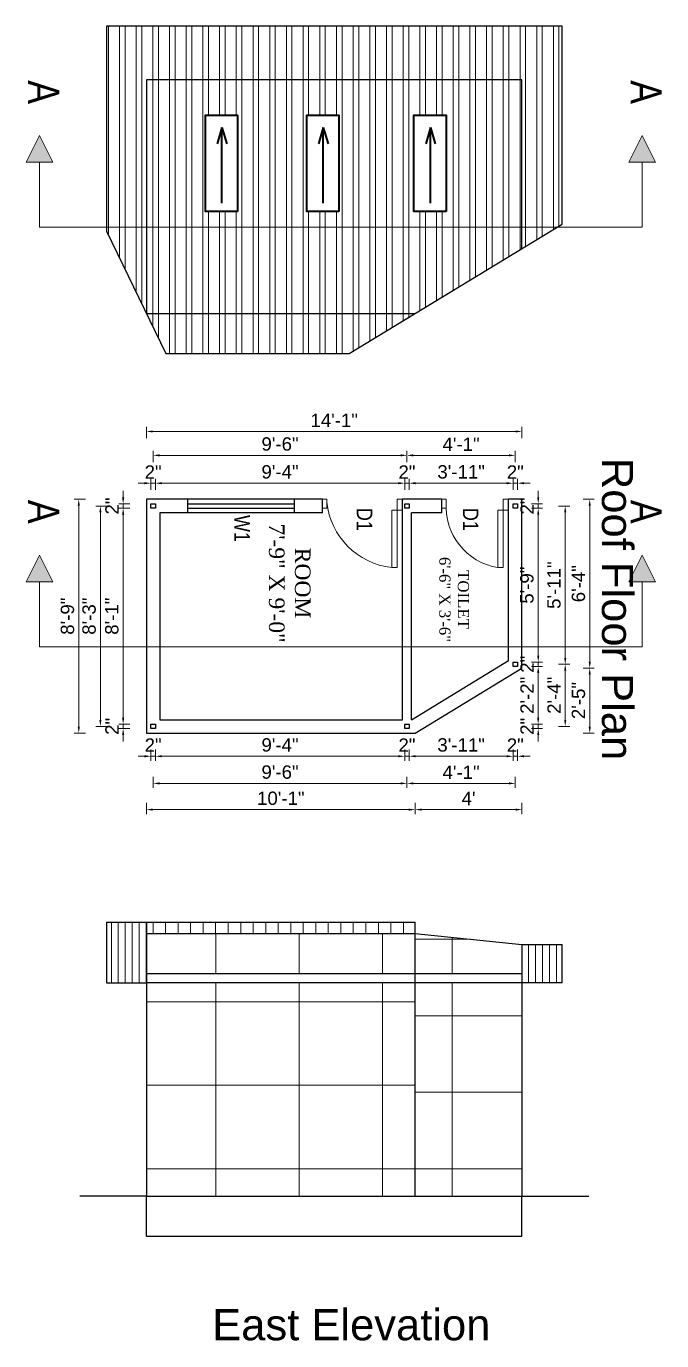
# Model space of a CAD drawing. Header units: inches. Extents: x 367408 to 422529, y -59171 to -41521.
# Drawn here: x 384327 to 384613, y -56590 to -55999 of the extents above; entities that cross this region are included whole.
import ezdxf

# ---------------------------------------------------------------- set-up
doc = ezdxf.new("R2010")
doc.units = ezdxf.units.IN
doc.header["$LTSCALE"] = 2
doc.header["$MEASUREMENT"] = 0
doc.header["$PDMODE"] = 34
doc.layers.get('0').update_dxf_attribs({"linetype": 'CONTINUOUS'})
doc.layers.get('DEFPOINTS').update_dxf_attribs({"color": 141, "linetype": 'CONTINUOUS'})
for name, color, linetype, lineweight in [('1', 7, 'CONTINUOUS', 13), ('DIM_LINE', 173, 'CONTINUOUS', 20), ('dimension', 160, 'CONTINUOUS', 15), ('door', 20, 'CONTINUOUS', 35), ('OUTLINE', 1, 'CONTINUOUS', 25), ('steps', 253, 'CONTINUOUS', 20), ('WALL - A', 1, 'CONTINUOUS', 40)]:
    doc.layers.add(name, color=color, linetype=linetype, lineweight=lineweight)
doc.styles.add('Lettring Text', font='arial.ttf')
doc.styles.get("Standard").update_dxf_attribs({"font": 'ARIALN.TTF'})
doc.dimstyles.new('Copy of Standard', dxfattribs={"dimtxt": 6, "dimasz": 2.875, "dimexe": 2, "dimexo": 4, "dimgap": 2, "dimtad": 1, "dimdec": 0, "dimrnd": 1, "dimzin": 0, "dimdsep": 46, "dimlunit": 4, "dimtxsty": 'Lettring Text', "dimcen": 0.1, "dimclrd": 7, "dimclre": 7, "dimclrt": 7, "dimazin": 0, "dimtfac": 0.645, "dimtdec": 0, "dimtmove": 1, "dimatfit": 0, "dimfxl": 3, "dimfxlon": 1, "dimtfillclr": 256, "dimtolj": 1, "dimtzin": 0, "dimlwd": -1, "dimlwe": -1, "dimarcsym": 2})
pattern_1 = [(90, (440619.285, 326144.9924), (-7.5, 2e-15), []), (90, (440621.785, 326147.4924), (-7.5, 2e-15), [])]

# ---------------------------------------------------------------- blocks, each defined once
blk = doc.blocks.new('*D939')
at = {"layer": 'DEFPOINTS', "color": 0, "ltscale": 0.5, "transparency": 16777216}
for p in [(384548.16, -56213.72), (384548.16, -56215.72), (384557.47, -56215.72)]:
    blk.add_point(p, dxfattribs=at)
at = {"layer": 'steps', "color": 7, "ltscale": 0.5, "transparency": 16777216}
for p, q in [((384557.47, -56210.84), (384557.47, -56207.97)), ((384554.47, -56213.72), (384559.47, -56213.72)), ((384557.47, -56213.72), (384557.47, -56215.72)), ((384554.47, -56215.72), (384559.47, -56215.72)), ((384557.47, -56218.59), (384557.47, -56221.47))]:
    blk.add_line(p, q, dxfattribs=at)
for points in [[(384556.99, -56210.84), (384557.95, -56210.84), (384557.47, -56213.72)], [(384556.99, -56218.59), (384557.95, -56218.59), (384557.47, -56215.72)]]:
    blk.add_solid(points, dxfattribs=at)
at = {"layer": 'steps', "color": 7, "ltscale": 0.5, "transparency": 16777216, "insert": (384552.46, -56214.72), "char_height": 6, "attachment_point": 5, "rotation": 90, "style": 'Lettring Text'}
blk.add_mtext('\\A1;2"', dxfattribs=at)
blk = doc.blocks.new('*D940')
at = {"layer": 'DEFPOINTS', "color": 0, "ltscale": 0.5, "transparency": 16777216}
for p in [(384548.16, -56215.72), (384548.16, -56284.83), (384557.47, -56284.83)]:
    blk.add_point(p, dxfattribs=at)
at = {"layer": 'steps', "color": 7, "ltscale": 0.5, "transparency": 16777216}
for p, q in [((384554.47, -56215.72), (384559.47, -56215.72)), ((384557.47, -56218.59), (384557.47, -56281.96)), ((384554.47, -56284.83), (384559.47, -56284.83))]:
    blk.add_line(p, q, dxfattribs=at)
for points in [[(384556.99, -56218.59), (384557.95, -56218.59), (384557.47, -56215.72)], [(384556.99, -56281.96), (384557.95, -56281.96), (384557.47, -56284.83)]]:
    blk.add_solid(points, dxfattribs=at)
at = {"layer": 'steps', "color": 7, "ltscale": 0.5, "transparency": 16777216, "insert": (384552.4, -56250.27), "char_height": 6, "attachment_point": 5, "rotation": 90, "style": 'Lettring Text'}
blk.add_mtext('\\A1;5\'-9"', dxfattribs=at)
blk = doc.blocks.new('*D941')
at = {"layer": 'DEFPOINTS', "color": 0, "ltscale": 0.5, "transparency": 16777216}
for p in [(384548.16, -56284.83), (384548.16, -56286.83), (384557.47, -56286.83)]:
    blk.add_point(p, dxfattribs=at)
at = {"layer": 'steps', "color": 7, "ltscale": 0.5, "transparency": 16777216}
for p, q in [((384557.47, -56281.96), (384557.47, -56279.08)), ((384554.47, -56284.83), (384559.47, -56284.83)), ((384557.47, -56284.83), (384557.47, -56286.83)), ((384554.47, -56286.83), (384559.47, -56286.83)), ((384557.47, -56289.71), (384557.47, -56292.58))]:
    blk.add_line(p, q, dxfattribs=at)
for points in [[(384556.99, -56281.96), (384557.95, -56281.96), (384557.47, -56284.83)], [(384556.99, -56289.71), (384557.95, -56289.71), (384557.47, -56286.83)]]:
    blk.add_solid(points, dxfattribs=at)
at = {"layer": 'steps', "color": 7, "ltscale": 0.5, "transparency": 16777216, "insert": (384552.46, -56285.83), "char_height": 6, "attachment_point": 5, "rotation": 90, "style": 'Lettring Text'}
blk.add_mtext('\\A1;2"', dxfattribs=at)
blk = doc.blocks.new('*D942')
at = {"layer": 'DEFPOINTS', "color": 0, "ltscale": 0.5, "transparency": 16777216}
for p in [(384547.16, -56214.72), (384547.16, -56285.83), (384569.61, -56285.83)]:
    blk.add_point(p, dxfattribs=at)
at = {"layer": 'steps', "color": 7, "ltscale": 0.5, "transparency": 16777216}
for p, q in [((384566.61, -56214.72), (384571.61, -56214.72)), ((384569.61, -56217.59), (384569.61, -56282.96)), ((384566.61, -56285.83), (384571.61, -56285.83))]:
    blk.add_line(p, q, dxfattribs=at)
for points in [[(384569.13, -56217.59), (384570.09, -56217.59), (384569.61, -56214.72)], [(384569.13, -56282.96), (384570.09, -56282.96), (384569.61, -56285.83)]]:
    blk.add_solid(points, dxfattribs=at)
at = {"layer": 'steps', "color": 7, "ltscale": 0.5, "transparency": 16777216, "insert": (384564.55, -56250.27), "char_height": 6, "attachment_point": 5, "rotation": 90, "style": 'Lettring Text'}
blk.add_mtext('\\A1;5\'-11"', dxfattribs=at)
blk = doc.blocks.new('*D943')
at = {"layer": 'DEFPOINTS', "color": 0, "ltscale": 0.5, "transparency": 16777216}
for p in [(384550.16, -56211.72), (384580.63, -56211.72), (384550.16, -56287.52)]:
    blk.add_point(p, dxfattribs=at)
at = {"layer": 'steps', "color": 7, "ltscale": 0.5, "transparency": 16777216}
for p, q in [((384577.63, -56211.72), (384582.63, -56211.72)), ((384580.63, -56284.65), (384580.63, -56214.59)), ((384577.63, -56287.52), (384582.63, -56287.52))]:
    blk.add_line(p, q, dxfattribs=at)
for points in [[(384580.15, -56214.59), (384581.11, -56214.59), (384580.63, -56211.72)], [(384580.15, -56284.65), (384581.11, -56284.65), (384580.63, -56287.52)]]:
    blk.add_solid(points, dxfattribs=at)
at = {"layer": 'steps', "color": 7, "ltscale": 0.5, "transparency": 16777216, "insert": (384575.57, -56249.62), "char_height": 6, "attachment_point": 5, "rotation": 90, "style": 'Lettring Text'}
blk.add_mtext('\\A1;6\'-4"', dxfattribs=at)
blk = doc.blocks.new('*D944')
at = {"layer": 'DEFPOINTS', "color": 0, "ltscale": 0.5, "transparency": 16777216}
for p in [(384546.16, -56204.47), (384546.16, -56213.72), (384548.16, -56213.72)]:
    blk.add_point(p, dxfattribs=at)
at = {"layer": 'steps', "color": 7, "ltscale": 0.5, "transparency": 16777216}
for p, q in [((384546.16, -56207.47), (384546.16, -56202.47)), ((384548.16, -56207.47), (384548.16, -56202.47)), ((384543.28, -56204.47), (384540.41, -56204.47)), ((384548.16, -56204.47), (384546.16, -56204.47)), ((384551.03, -56204.47), (384553.91, -56204.47))]:
    blk.add_line(p, q, dxfattribs=at)
for points in [[(384543.28, -56203.99), (384543.28, -56204.95), (384546.16, -56204.47)], [(384551.03, -56203.99), (384551.03, -56204.95), (384548.16, -56204.47)]]:
    blk.add_solid(points, dxfattribs=at)
at = {"layer": 'steps', "color": 7, "ltscale": 0.5, "transparency": 16777216, "insert": (384547.16, -56199.46), "char_height": 6, "attachment_point": 5, "style": 'Lettring Text'}
blk.add_mtext('\\A1;2"', dxfattribs=at)
blk = doc.blocks.new('*D945')
at = {"layer": 'DEFPOINTS', "color": 0, "ltscale": 0.5, "transparency": 16777216}
for p in [(384499.48, -56204.47), (384499.48, -56213.72), (384546.16, -56213.72)]:
    blk.add_point(p, dxfattribs=at)
at = {"layer": 'steps', "color": 7, "ltscale": 0.5, "transparency": 16777216}
for p, q in [((384499.48, -56207.47), (384499.48, -56202.47)), ((384546.16, -56207.47), (384546.16, -56202.47)), ((384543.28, -56204.47), (384502.35, -56204.47))]:
    blk.add_line(p, q, dxfattribs=at)
for points in [[(384502.35, -56203.99), (384502.35, -56204.95), (384499.48, -56204.47)], [(384543.28, -56203.99), (384543.28, -56204.95), (384546.16, -56204.47)]]:
    blk.add_solid(points, dxfattribs=at)
at = {"layer": 'steps', "color": 7, "ltscale": 0.5, "transparency": 16777216, "insert": (384522.82, -56199.41), "char_height": 6, "attachment_point": 5, "style": 'Lettring Text'}
blk.add_mtext('\\A1;3\'-11"', dxfattribs=at)
blk = doc.blocks.new('*D946')
at = {"layer": 'DEFPOINTS', "color": 0, "ltscale": 0.5, "transparency": 16777216}
for p in [(384497.48, -56204.47), (384497.48, -56213.72), (384499.48, -56213.72)]:
    blk.add_point(p, dxfattribs=at)
at = {"layer": 'steps', "color": 7, "ltscale": 0.5, "transparency": 16777216}
for p, q in [((384497.48, -56207.47), (384497.48, -56202.47)), ((384499.48, -56207.47), (384499.48, -56202.47)), ((384494.6, -56204.47), (384491.73, -56204.47)), ((384499.48, -56204.47), (384497.48, -56204.47)), ((384502.35, -56204.47), (384505.23, -56204.47))]:
    blk.add_line(p, q, dxfattribs=at)
for points in [[(384494.6, -56203.99), (384494.6, -56204.95), (384497.48, -56204.47)], [(384502.35, -56203.99), (384502.35, -56204.95), (384499.48, -56204.47)]]:
    blk.add_solid(points, dxfattribs=at)
at = {"layer": 'steps', "color": 7, "ltscale": 0.5, "transparency": 16777216, "insert": (384498.48, -56199.46), "char_height": 6, "attachment_point": 5, "style": 'Lettring Text'}
blk.add_mtext('\\A1;2"', dxfattribs=at)
blk = doc.blocks.new('*D947')
at = {"layer": 'DEFPOINTS', "color": 0, "ltscale": 0.5, "transparency": 16777216}
for p in [(384385.4, -56204.47), (384385.4, -56213.72), (384497.48, -56213.72)]:
    blk.add_point(p, dxfattribs=at)
at = {"layer": 'steps', "color": 7, "ltscale": 0.5, "transparency": 16777216}
for p, q in [((384385.4, -56207.47), (384385.4, -56202.47)), ((384497.48, -56207.47), (384497.48, -56202.47)), ((384494.6, -56204.47), (384388.27, -56204.47))]:
    blk.add_line(p, q, dxfattribs=at)
for points in [[(384388.27, -56203.99), (384388.27, -56204.95), (384385.4, -56204.47)], [(384494.6, -56203.99), (384494.6, -56204.95), (384497.48, -56204.47)]]:
    blk.add_solid(points, dxfattribs=at)
at = {"layer": 'steps', "color": 7, "ltscale": 0.5, "transparency": 16777216, "insert": (384441.44, -56199.41), "char_height": 6, "attachment_point": 5, "style": 'Lettring Text'}
blk.add_mtext('\\A1;9\'-4"', dxfattribs=at)
blk = doc.blocks.new('*D948')
at = {"layer": 'DEFPOINTS', "color": 0, "ltscale": 0.5, "transparency": 16777216}
for p in [(384383.4, -56204.47), (384383.4, -56213.72), (384385.4, -56213.72)]:
    blk.add_point(p, dxfattribs=at)
at = {"layer": 'steps', "color": 7, "ltscale": 0.5, "transparency": 16777216}
for p, q in [((384383.4, -56207.47), (384383.4, -56202.47)), ((384385.4, -56207.47), (384385.4, -56202.47)), ((384380.52, -56204.47), (384377.65, -56204.47)), ((384385.4, -56204.47), (384383.4, -56204.47)), ((384388.27, -56204.47), (384391.15, -56204.47))]:
    blk.add_line(p, q, dxfattribs=at)
for points in [[(384380.52, -56203.99), (384380.52, -56204.95), (384383.4, -56204.47)], [(384388.27, -56203.99), (384388.27, -56204.95), (384385.4, -56204.47)]]:
    blk.add_solid(points, dxfattribs=at)
at = {"layer": 'steps', "color": 7, "ltscale": 0.5, "transparency": 16777216, "insert": (384384.4, -56199.46), "char_height": 6, "attachment_point": 5, "style": 'Lettring Text'}
blk.add_mtext('\\A1;2"', dxfattribs=at)
blk = doc.blocks.new('*D949')
at = {"layer": 'DEFPOINTS', "color": 0, "ltscale": 0.5, "transparency": 16777216}
for p in [(384498.48, -56191.96), (384384.4, -56214.72), (384498.48, -56214.72)]:
    blk.add_point(p, dxfattribs=at)
at = {"layer": 'steps', "color": 7, "ltscale": 0.5, "transparency": 16777216}
for p, q in [((384384.4, -56194.96), (384384.4, -56189.96)), ((384387.27, -56191.96), (384495.6, -56191.96)), ((384498.48, -56194.96), (384498.48, -56189.96))]:
    blk.add_line(p, q, dxfattribs=at)
for points in [[(384387.27, -56191.48), (384387.27, -56192.44), (384384.4, -56191.96)], [(384495.6, -56191.48), (384495.6, -56192.44), (384498.48, -56191.96)]]:
    blk.add_solid(points, dxfattribs=at)
at = {"layer": 'steps', "color": 7, "ltscale": 0.5, "transparency": 16777216, "insert": (384441.44, -56186.89), "char_height": 6, "attachment_point": 5, "style": 'Lettring Text'}
blk.add_mtext('\\A1;9\'-6"', dxfattribs=at)
blk = doc.blocks.new('*D950')
at = {"layer": 'DEFPOINTS', "color": 0, "ltscale": 0.5, "transparency": 16777216}
for p in [(384550.16, -56181.22), (384381.4, -56211.72), (384550.16, -56211.72)]:
    blk.add_point(p, dxfattribs=at)
at = {"layer": 'steps', "color": 7, "ltscale": 0.5, "transparency": 16777216}
for p, q in [((384381.4, -56184.22), (384381.4, -56179.22)), ((384550.16, -56184.22), (384550.16, -56179.22)), ((384384.27, -56181.22), (384547.28, -56181.22))]:
    blk.add_line(p, q, dxfattribs=at)
for points in [[(384384.27, -56180.75), (384384.27, -56181.7), (384381.4, -56181.22)], [(384547.28, -56180.75), (384547.28, -56181.7), (384550.16, -56181.22)]]:
    blk.add_solid(points, dxfattribs=at)
at = {"layer": 'steps', "color": 7, "ltscale": 0.5, "transparency": 16777216, "insert": (384465.78, -56176.21), "char_height": 6, "attachment_point": 5, "style": 'Lettring Text'}
blk.add_mtext('\\A1;14\'-1"', dxfattribs=at)
blk = doc.blocks.new('*D951')
at = {"layer": 'DEFPOINTS', "color": 0, "ltscale": 0.5, "transparency": 16777216}
for p in [(384547.16, -56191.96), (384498.48, -56214.72), (384547.16, -56214.72)]:
    blk.add_point(p, dxfattribs=at)
at = {"layer": 'steps', "color": 7, "ltscale": 0.5, "transparency": 16777216}
for p, q in [((384498.48, -56194.96), (384498.48, -56189.96)), ((384501.35, -56191.96), (384544.28, -56191.96)), ((384547.16, -56194.96), (384547.16, -56189.96))]:
    blk.add_line(p, q, dxfattribs=at)
for points in [[(384501.35, -56191.48), (384501.35, -56192.44), (384498.48, -56191.96)], [(384544.28, -56191.48), (384544.28, -56192.44), (384547.16, -56191.96)]]:
    blk.add_solid(points, dxfattribs=at)
at = {"layer": 'steps', "color": 7, "ltscale": 0.5, "transparency": 16777216, "insert": (384522.82, -56186.95), "char_height": 6, "attachment_point": 5, "style": 'Lettring Text'}
blk.add_mtext('\\A1;4\'-1"', dxfattribs=at)
blk = doc.blocks.new('*D952')
at = {"layer": 'DEFPOINTS', "color": 0, "ltscale": 0.5, "transparency": 16777216}
for p in [(384383.4, -56213.72), (384370.92, -56215.72), (384383.4, -56215.72)]:
    blk.add_point(p, dxfattribs=at)
at = {"layer": 'steps', "color": 7, "ltscale": 0.5, "transparency": 16777216}
for p, q in [((384370.92, -56210.84), (384370.92, -56207.97)), ((384373.92, -56213.72), (384368.92, -56213.72)), ((384370.92, -56213.72), (384370.92, -56215.72)), ((384373.92, -56215.72), (384368.92, -56215.72)), ((384370.92, -56218.59), (384370.92, -56221.47))]:
    blk.add_line(p, q, dxfattribs=at)
for points in [[(384370.45, -56210.84), (384371.4, -56210.84), (384370.92, -56213.72)], [(384370.45, -56218.59), (384371.4, -56218.59), (384370.92, -56215.72)]]:
    blk.add_solid(points, dxfattribs=at)
at = {"layer": 'steps', "color": 7, "ltscale": 0.5, "transparency": 16777216, "insert": (384365.91, -56214.72), "char_height": 6, "attachment_point": 5, "rotation": 90, "style": 'Lettring Text'}
blk.add_mtext('\\A1;2"', dxfattribs=at)
blk = doc.blocks.new('*D953')
at = {"layer": 'DEFPOINTS', "color": 0, "ltscale": 0.5, "transparency": 16777216}
for p in [(384383.4, -56215.72), (384370.92, -56312.72), (384383.4, -56312.72)]:
    blk.add_point(p, dxfattribs=at)
at = {"layer": 'steps', "color": 7, "ltscale": 0.5, "transparency": 16777216}
for p, q in [((384373.92, -56215.72), (384368.92, -56215.72)), ((384370.92, -56218.59), (384370.92, -56309.84)), ((384373.92, -56312.72), (384368.92, -56312.72))]:
    blk.add_line(p, q, dxfattribs=at)
for points in [[(384370.45, -56218.59), (384371.4, -56218.59), (384370.92, -56215.72)], [(384370.45, -56309.84), (384371.4, -56309.84), (384370.92, -56312.72)]]:
    blk.add_solid(points, dxfattribs=at)
at = {"layer": 'steps', "color": 7, "ltscale": 0.5, "transparency": 16777216, "insert": (384365.86, -56264.22), "char_height": 6, "attachment_point": 5, "rotation": 90, "style": 'Lettring Text'}
blk.add_mtext('\\A1;8\'-1"', dxfattribs=at)
blk = doc.blocks.new('*D954')
at = {"layer": 'DEFPOINTS', "color": 0, "ltscale": 0.5, "transparency": 16777216}
for p in [(384370.92, -56314.72), (384383.4, -56312.72), (384383.4, -56314.72)]:
    blk.add_point(p, dxfattribs=at)
at = {"layer": 'steps', "color": 7, "ltscale": 0.5, "transparency": 16777216}
for p, q in [((384370.92, -56309.84), (384370.92, -56306.97)), ((384373.92, -56312.72), (384368.92, -56312.72)), ((384373.92, -56314.72), (384368.92, -56314.72)), ((384370.92, -56312.72), (384370.92, -56314.72)), ((384370.92, -56317.59), (384370.92, -56320.47))]:
    blk.add_line(p, q, dxfattribs=at)
for points in [[(384370.45, -56309.84), (384371.4, -56309.84), (384370.92, -56312.72)], [(384370.45, -56317.59), (384371.4, -56317.59), (384370.92, -56314.72)]]:
    blk.add_solid(points, dxfattribs=at)
at = {"layer": 'steps', "color": 7, "ltscale": 0.5, "transparency": 16777216, "insert": (384365.91, -56313.72), "char_height": 6, "attachment_point": 5, "rotation": 90, "style": 'Lettring Text'}
blk.add_mtext('\\A1;2"', dxfattribs=at)
blk = doc.blocks.new('*D955')
at = {"layer": 'DEFPOINTS', "color": 0, "ltscale": 0.5, "transparency": 16777216}
for p in [(384384.4, -56214.72), (384360.7, -56313.72), (384384.4, -56313.72)]:
    blk.add_point(p, dxfattribs=at)
at = {"layer": 'steps', "color": 7, "ltscale": 0.5, "transparency": 16777216}
for p, q in [((384363.7, -56214.72), (384358.7, -56214.72)), ((384360.7, -56217.59), (384360.7, -56310.84)), ((384363.7, -56313.72), (384358.7, -56313.72))]:
    blk.add_line(p, q, dxfattribs=at)
for points in [[(384360.23, -56217.59), (384361.18, -56217.59), (384360.7, -56214.72)], [(384360.23, -56310.84), (384361.18, -56310.84), (384360.7, -56313.72)]]:
    blk.add_solid(points, dxfattribs=at)
at = {"layer": 'steps', "color": 7, "ltscale": 0.5, "transparency": 16777216, "insert": (384355.64, -56264.22), "char_height": 6, "attachment_point": 5, "rotation": 90, "style": 'Lettring Text'}
blk.add_mtext('\\A1;8\'-3"', dxfattribs=at)
blk = doc.blocks.new('*D956')
at = {"layer": 'DEFPOINTS', "color": 0, "ltscale": 0.5, "transparency": 16777216}
for p in [(384381.4, -56211.72), (384350.98, -56316.72), (384381.4, -56316.72)]:
    blk.add_point(p, dxfattribs=at)
at = {"layer": 'steps', "color": 7, "ltscale": 0.5, "transparency": 16777216}
for p, q in [((384353.98, -56211.72), (384348.98, -56211.72)), ((384350.98, -56214.59), (384350.98, -56313.84)), ((384353.98, -56316.72), (384348.98, -56316.72))]:
    blk.add_line(p, q, dxfattribs=at)
for points in [[(384350.51, -56214.59), (384351.46, -56214.59), (384350.98, -56211.72)], [(384350.51, -56313.84), (384351.46, -56313.84), (384350.98, -56316.72)]]:
    blk.add_solid(points, dxfattribs=at)
at = {"layer": 'steps', "color": 7, "ltscale": 0.5, "transparency": 16777216, "insert": (384345.92, -56264.22), "char_height": 6, "attachment_point": 5, "rotation": 90, "style": 'Lettring Text'}
blk.add_mtext('\\A1;8\'-9"', dxfattribs=at)
blk = doc.blocks.new('*D957')
at = {"layer": 'DEFPOINTS', "color": 0, "ltscale": 0.5, "transparency": 16777216}
for p in [(384383.4, -56314.72), (384385.4, -56314.72), (384385.4, -56327.16)]:
    blk.add_point(p, dxfattribs=at)
at = {"layer": 'steps', "color": 7, "ltscale": 0.5, "transparency": 16777216}
for p, q in [((384380.52, -56327.16), (384377.65, -56327.16)), ((384383.4, -56324.16), (384383.4, -56329.16)), ((384383.4, -56327.16), (384385.4, -56327.16)), ((384385.4, -56324.16), (384385.4, -56329.16)), ((384388.27, -56327.16), (384391.15, -56327.16))]:
    blk.add_line(p, q, dxfattribs=at)
for points in [[(384380.52, -56326.68), (384380.52, -56327.64), (384383.4, -56327.16)], [(384388.27, -56326.68), (384388.27, -56327.64), (384385.4, -56327.16)]]:
    blk.add_solid(points, dxfattribs=at)
at = {"layer": 'steps', "color": 7, "ltscale": 0.5, "transparency": 16777216, "insert": (384384.4, -56322.15), "char_height": 6, "attachment_point": 5, "style": 'Lettring Text'}
blk.add_mtext('\\A1;2"', dxfattribs=at)
blk = doc.blocks.new('*D958')
at = {"layer": 'DEFPOINTS', "color": 0, "ltscale": 0.5, "transparency": 16777216}
for p in [(384385.4, -56314.72), (384497.48, -56314.72), (384497.48, -56327.16)]:
    blk.add_point(p, dxfattribs=at)
at = {"layer": 'steps', "color": 7, "ltscale": 0.5, "transparency": 16777216}
for p, q in [((384385.4, -56324.16), (384385.4, -56329.16)), ((384388.27, -56327.16), (384494.6, -56327.16)), ((384497.48, -56324.16), (384497.48, -56329.16))]:
    blk.add_line(p, q, dxfattribs=at)
for points in [[(384388.27, -56326.68), (384388.27, -56327.64), (384385.4, -56327.16)], [(384494.6, -56326.68), (384494.6, -56327.64), (384497.48, -56327.16)]]:
    blk.add_solid(points, dxfattribs=at)
at = {"layer": 'steps', "color": 7, "ltscale": 0.5, "transparency": 16777216, "insert": (384441.44, -56322.1), "char_height": 6, "attachment_point": 5, "style": 'Lettring Text'}
blk.add_mtext('\\A1;9\'-4"', dxfattribs=at)
blk = doc.blocks.new('*D959')
at = {"layer": 'DEFPOINTS', "color": 0, "ltscale": 0.5, "transparency": 16777216}
for p in [(384497.48, -56314.72), (384499.48, -56314.72), (384499.48, -56327.16)]:
    blk.add_point(p, dxfattribs=at)
at = {"layer": 'steps', "color": 7, "ltscale": 0.5, "transparency": 16777216}
for p, q in [((384494.6, -56327.16), (384491.73, -56327.16)), ((384497.48, -56324.16), (384497.48, -56329.16)), ((384497.48, -56327.16), (384499.48, -56327.16)), ((384499.48, -56324.16), (384499.48, -56329.16)), ((384502.35, -56327.16), (384505.23, -56327.16))]:
    blk.add_line(p, q, dxfattribs=at)
for points in [[(384494.6, -56326.68), (384494.6, -56327.64), (384497.48, -56327.16)], [(384502.35, -56326.68), (384502.35, -56327.64), (384499.48, -56327.16)]]:
    blk.add_solid(points, dxfattribs=at)
at = {"layer": 'steps', "color": 7, "ltscale": 0.5, "transparency": 16777216, "insert": (384498.48, -56322.15), "char_height": 6, "attachment_point": 5, "style": 'Lettring Text'}
blk.add_mtext('\\A1;2"', dxfattribs=at)
blk = doc.blocks.new('*D960')
at = {"layer": 'DEFPOINTS', "color": 0, "ltscale": 0.5, "transparency": 16777216}
for p in [(384384.4, -56313.72), (384498.48, -56313.72), (384498.48, -56339.35)]:
    blk.add_point(p, dxfattribs=at)
at = {"layer": 'steps', "color": 7, "ltscale": 0.5, "transparency": 16777216}
for p, q in [((384384.4, -56336.35), (384384.4, -56341.35)), ((384387.27, -56339.35), (384495.6, -56339.35)), ((384498.48, -56336.35), (384498.48, -56341.35))]:
    blk.add_line(p, q, dxfattribs=at)
for points in [[(384387.27, -56338.87), (384387.27, -56339.83), (384384.4, -56339.35)], [(384495.6, -56338.87), (384495.6, -56339.83), (384498.48, -56339.35)]]:
    blk.add_solid(points, dxfattribs=at)
at = {"layer": 'steps', "color": 7, "ltscale": 0.5, "transparency": 16777216, "insert": (384441.44, -56334.29), "char_height": 6, "attachment_point": 5, "style": 'Lettring Text'}
blk.add_mtext('\\A1;9\'-6"', dxfattribs=at)
blk = doc.blocks.new('*D961')
at = {"layer": 'DEFPOINTS', "color": 0, "ltscale": 0.5, "transparency": 16777216}
for p in [(384381.4, -56316.72), (384502.16, -56316.72), (384502.16, -56351.13)]:
    blk.add_point(p, dxfattribs=at)
at = {"layer": 'steps', "color": 7, "ltscale": 0.5, "transparency": 16777216}
for p, q in [((384381.4, -56348.13), (384381.4, -56353.13)), ((384384.27, -56351.13), (384499.28, -56351.13)), ((384502.16, -56348.13), (384502.16, -56353.13))]:
    blk.add_line(p, q, dxfattribs=at)
for points in [[(384384.27, -56350.65), (384384.27, -56351.61), (384381.4, -56351.13)], [(384499.28, -56350.65), (384499.28, -56351.61), (384502.16, -56351.13)]]:
    blk.add_solid(points, dxfattribs=at)
at = {"layer": 'steps', "color": 7, "ltscale": 0.5, "transparency": 16777216, "insert": (384441.78, -56346.07), "char_height": 6, "attachment_point": 5, "style": 'Lettring Text'}
blk.add_mtext('\\A1;10\'-1"', dxfattribs=at)
blk = doc.blocks.new('*D962')
at = {"layer": 'DEFPOINTS', "color": 0, "ltscale": 0.5, "transparency": 16777216}
for p in [(384546.16, -56286.83), (384499.48, -56314.72), (384546.16, -56327.16)]:
    blk.add_point(p, dxfattribs=at)
at = {"layer": 'steps', "color": 7, "ltscale": 0.5, "transparency": 16777216}
for p, q in [((384499.48, -56324.16), (384499.48, -56329.16)), ((384502.35, -56327.16), (384543.28, -56327.16)), ((384546.16, -56324.16), (384546.16, -56329.16))]:
    blk.add_line(p, q, dxfattribs=at)
for points in [[(384502.35, -56326.68), (384502.35, -56327.64), (384499.48, -56327.16)], [(384543.28, -56326.68), (384543.28, -56327.64), (384546.16, -56327.16)]]:
    blk.add_solid(points, dxfattribs=at)
at = {"layer": 'steps', "color": 7, "ltscale": 0.5, "transparency": 16777216, "insert": (384522.82, -56322.09), "char_height": 6, "attachment_point": 5, "style": 'Lettring Text'}
blk.add_mtext('\\A1;3\'-11"', dxfattribs=at)
blk = doc.blocks.new('*D963')
at = {"layer": 'DEFPOINTS', "color": 0, "ltscale": 0.5, "transparency": 16777216}
for p in [(384546.16, -56286.83), (384548.16, -56286.83), (384548.16, -56327.16)]:
    blk.add_point(p, dxfattribs=at)
at = {"layer": 'steps', "color": 7, "ltscale": 0.5, "transparency": 16777216}
for p, q in [((384543.28, -56327.16), (384540.41, -56327.16)), ((384546.16, -56324.16), (384546.16, -56329.16)), ((384546.16, -56327.16), (384548.16, -56327.16)), ((384548.16, -56324.16), (384548.16, -56329.16)), ((384551.03, -56327.16), (384553.91, -56327.16))]:
    blk.add_line(p, q, dxfattribs=at)
for points in [[(384543.28, -56326.68), (384543.28, -56327.64), (384546.16, -56327.16)], [(384551.03, -56326.68), (384551.03, -56327.64), (384548.16, -56327.16)]]:
    blk.add_solid(points, dxfattribs=at)
at = {"layer": 'steps', "color": 7, "ltscale": 0.5, "transparency": 16777216, "insert": (384547.16, -56322.15), "char_height": 6, "attachment_point": 5, "style": 'Lettring Text'}
blk.add_mtext('\\A1;2"', dxfattribs=at)
blk = doc.blocks.new('*D964')
at = {"layer": 'DEFPOINTS', "color": 0, "ltscale": 0.5, "transparency": 16777216}
for p in [(384547.16, -56285.83), (384498.48, -56313.72), (384547.16, -56339.35)]:
    blk.add_point(p, dxfattribs=at)
at = {"layer": 'steps', "color": 7, "ltscale": 0.5, "transparency": 16777216}
for p, q in [((384498.48, -56336.35), (384498.48, -56341.35)), ((384501.35, -56339.35), (384544.28, -56339.35)), ((384547.16, -56336.35), (384547.16, -56341.35))]:
    blk.add_line(p, q, dxfattribs=at)
for points in [[(384501.35, -56338.87), (384501.35, -56339.83), (384498.48, -56339.35)], [(384544.28, -56338.87), (384544.28, -56339.83), (384547.16, -56339.35)]]:
    blk.add_solid(points, dxfattribs=at)
at = {"layer": 'steps', "color": 7, "ltscale": 0.5, "transparency": 16777216, "insert": (384522.82, -56334.34), "char_height": 6, "attachment_point": 5, "style": 'Lettring Text'}
blk.add_mtext('\\A1;4\'-1"', dxfattribs=at)
blk = doc.blocks.new('*D965')
at = {"layer": 'DEFPOINTS', "color": 0, "ltscale": 0.5, "transparency": 16777216}
for p in [(384550.16, -56287.52), (384502.16, -56316.72), (384550.16, -56351.13)]:
    blk.add_point(p, dxfattribs=at)
at = {"layer": 'steps', "color": 7, "ltscale": 0.5, "transparency": 16777216}
for p, q in [((384502.16, -56348.13), (384502.16, -56353.13)), ((384505.03, -56351.13), (384547.28, -56351.13)), ((384550.16, -56348.13), (384550.16, -56353.13))]:
    blk.add_line(p, q, dxfattribs=at)
for points in [[(384505.03, -56350.65), (384505.03, -56351.61), (384502.16, -56351.13)], [(384547.28, -56350.65), (384547.28, -56351.61), (384550.16, -56351.13)]]:
    blk.add_solid(points, dxfattribs=at)
at = {"layer": 'steps', "color": 7, "ltscale": 0.5, "transparency": 16777216, "insert": (384526.16, -56346.13), "char_height": 6, "attachment_point": 5, "style": 'Lettring Text'}
blk.add_mtext("\\A1;4'", dxfattribs=at)
blk = doc.blocks.new('*D966')
at = {"layer": 'DEFPOINTS', "color": 0, "ltscale": 0.5, "transparency": 16777216}
for p in [(384548.16, -56286.83), (384499.48, -56312.72), (384557.47, -56312.72)]:
    blk.add_point(p, dxfattribs=at)
at = {"layer": 'steps', "color": 7, "ltscale": 0.5, "transparency": 16777216}
for p, q in [((384554.47, -56286.83), (384559.47, -56286.83)), ((384557.47, -56289.71), (384557.47, -56309.84)), ((384554.47, -56312.72), (384559.47, -56312.72))]:
    blk.add_line(p, q, dxfattribs=at)
for points in [[(384556.99, -56289.71), (384557.95, -56289.71), (384557.47, -56286.83)], [(384556.99, -56309.84), (384557.95, -56309.84), (384557.47, -56312.72)]]:
    blk.add_solid(points, dxfattribs=at)
at = {"layer": 'steps', "color": 7, "ltscale": 0.5, "transparency": 16777216, "insert": (384552.46, -56299.77), "char_height": 6, "attachment_point": 5, "rotation": 90, "style": 'Lettring Text'}
blk.add_mtext('\\A1;2\'-2"', dxfattribs=at)
blk = doc.blocks.new('*D967')
at = {"layer": 'DEFPOINTS', "color": 0, "ltscale": 0.5, "transparency": 16777216}
for p in [(384499.48, -56312.72), (384499.48, -56314.72), (384557.47, -56314.72)]:
    blk.add_point(p, dxfattribs=at)
at = {"layer": 'steps', "color": 7, "ltscale": 0.5, "transparency": 16777216}
for p, q in [((384557.47, -56309.84), (384557.47, -56306.97)), ((384554.47, -56312.72), (384559.47, -56312.72)), ((384554.47, -56314.72), (384559.47, -56314.72)), ((384557.47, -56312.72), (384557.47, -56314.72)), ((384557.47, -56317.59), (384557.47, -56320.47))]:
    blk.add_line(p, q, dxfattribs=at)
for points in [[(384556.99, -56309.84), (384557.95, -56309.84), (384557.47, -56312.72)], [(384556.99, -56317.59), (384557.95, -56317.59), (384557.47, -56314.72)]]:
    blk.add_solid(points, dxfattribs=at)
at = {"layer": 'steps', "color": 7, "ltscale": 0.5, "transparency": 16777216, "insert": (384552.46, -56313.72), "char_height": 6, "attachment_point": 5, "rotation": 90, "style": 'Lettring Text'}
blk.add_mtext('\\A1;2"', dxfattribs=at)
blk = doc.blocks.new('*D968')
at = {"layer": 'DEFPOINTS', "color": 0, "ltscale": 0.5, "transparency": 16777216}
for p in [(384547.16, -56285.83), (384498.48, -56313.72), (384569.61, -56313.72)]:
    blk.add_point(p, dxfattribs=at)
at = {"layer": 'steps', "color": 7, "ltscale": 0.5, "transparency": 16777216}
for p, q in [((384566.61, -56285.83), (384571.61, -56285.83)), ((384569.61, -56288.71), (384569.61, -56310.84)), ((384566.61, -56313.72), (384571.61, -56313.72))]:
    blk.add_line(p, q, dxfattribs=at)
for points in [[(384569.13, -56288.71), (384570.09, -56288.71), (384569.61, -56285.83)], [(384569.13, -56310.84), (384570.09, -56310.84), (384569.61, -56313.72)]]:
    blk.add_solid(points, dxfattribs=at)
at = {"layer": 'steps', "color": 7, "ltscale": 0.5, "transparency": 16777216, "insert": (384564.6, -56299.77), "char_height": 6, "attachment_point": 5, "rotation": 90, "style": 'Lettring Text'}
blk.add_mtext('\\A1;2\'-4"', dxfattribs=at)
blk = doc.blocks.new('*D969')
at = {"layer": 'DEFPOINTS', "color": 0, "ltscale": 0.5, "transparency": 16777216}
for p in [(384550.16, -56287.52), (384502.16, -56316.72), (384580.63, -56316.72)]:
    blk.add_point(p, dxfattribs=at)
at = {"layer": 'steps', "color": 7, "ltscale": 0.5, "transparency": 16777216}
for p, q in [((384577.63, -56287.52), (384582.63, -56287.52)), ((384580.63, -56290.4), (384580.63, -56313.84)), ((384577.63, -56316.72), (384582.63, -56316.72))]:
    blk.add_line(p, q, dxfattribs=at)
for points in [[(384580.15, -56290.4), (384581.11, -56290.4), (384580.63, -56287.52)], [(384580.15, -56313.84), (384581.11, -56313.84), (384580.63, -56316.72)]]:
    blk.add_solid(points, dxfattribs=at)
at = {"layer": 'steps', "color": 7, "ltscale": 0.5, "transparency": 16777216, "insert": (384575.57, -56302.12), "char_height": 6, "attachment_point": 5, "rotation": 90, "style": 'Lettring Text'}
blk.add_mtext('\\A1;2\'-5"', dxfattribs=at)

msp = doc.modelspace()

# ---------------------------------------------------------------- hatches: boundary and pattern name
at = {"linetype": 'ByBlock', "lineweight": 5}
for points in [[(384333.4, -56048.22), (384327.4, -56060.22), (384339.4, -56060.22)], [(384604.16, -56048.22), (384598.16, -56060.22), (384610.16, -56060.22)], [(384333.4, -56236.76), (384327.4, -56248.76), (384339.4, -56248.76)], [(384604.16, -56236.76), (384598.16, -56248.76), (384610.16, -56248.76)]]:
    msp.add_hatch(color=7, dxfattribs=at).paths.add_polyline_path(points)
at = {"layer": '1', "ltscale": 5}
h = msp.add_hatch(dxfattribs=at)
h.set_pattern_fill('ANSI37', color=256, scale=300, angle=45, style=0)
h.paths.add_polyline_path([(384502.16, -56424.76), (384502.16, -56406.76), (384381.4, -56406.76), (384381.4, -56424.76)])
h = msp.add_hatch(dxfattribs=at)
h.set_pattern_fill('ANSI37', color=256, scale=275, angle=45, style=0)
h.paths.add_polyline_path([(384550.16, -56411.77), (384502.16, -56406.76), (384502.16, -56424.76), (384550.16, -56424.76)])
h = msp.add_hatch(dxfattribs=at)
h.set_pattern_fill('ANSI37', color=256, scale=300, angle=45, style=0)
h.paths.add_polyline_path([(384502.16, -56428.76), (384381.4, -56428.76), (384381.4, -56524.76), (384502.16, -56524.76)])
h = msp.add_hatch(dxfattribs=at)
h.set_pattern_fill('ANSI37', color=256, scale=275, angle=45, style=0)
h.paths.add_polyline_path([(384550.16, -56428.76), (384502.16, -56428.76), (384502.16, -56524.76), (384550.16, -56524.76)])
at = {"layer": 'DIM_LINE'}
h = msp.add_hatch(dxfattribs=at)
h.set_pattern_fill('ANSI32', color=256, scale=20, angle=405)
h.set_pattern_definition(pattern_1)
h.paths.add_polyline_path([(384565.94, -56089.39), (384568.16, -56088.04), (384568.16, -55999.18), (384363.4, -55999.18), (384363.4, -56089.39), (384381.4, -56089.39), (384381.4, -56023.18), (384550.16, -56023.18), (384550.16, -56089.39)])
h = msp.add_hatch(dxfattribs=at)
h.set_pattern_fill('ANSI32', color=256, scale=20, angle=405)
h.set_pattern_definition(pattern_1)
h.paths.add_polyline_path([(384550.16, -56089.39), (384550.16, -56023.18), (384381.4, -56023.18), (384381.4, -56089.39)])
h.paths.add_polyline_path([(384516.08, -56082.46), (384501.63, -56082.46), (384501.63, -56039.14), (384516.08, -56039.14)], flags=16)
h.paths.add_polyline_path([(384467.91, -56082.46), (384453.46, -56082.46), (384453.46, -56039.14), (384467.91, -56039.14)], flags=16)
h.paths.add_polyline_path([(384422.38, -56082.46), (384407.93, -56082.46), (384407.93, -56039.14), (384422.38, -56039.14)], flags=16)
h = msp.add_hatch(dxfattribs=at)
h.set_pattern_fill('ANSI32', color=256, scale=20, angle=405)
h.set_pattern_definition(pattern_1)
h.paths.add_polyline_path([(384381.4, -56128.18), (384381.4, -56089.39), (384363.4, -56089.39), (384363.4, -56091.27)])
h = msp.add_hatch(dxfattribs=at)
h.set_pattern_fill('ANSI32', color=256, scale=20, angle=405)
h.set_pattern_definition(pattern_1)
h.paths.add_polyline_path([(384381.4, -56089.39), (384381.4, -56128.18), (384502.16, -56128.18), (384550.16, -56098.99), (384550.16, -56089.39)])
h = msp.add_hatch(dxfattribs=at)
h.set_pattern_fill('ANSI32', color=256, scale=20, angle=405)
h.set_pattern_definition(pattern_1)
h.paths.add_polyline_path([(384550.16, -56089.39), (384550.16, -56098.99), (384565.94, -56089.39)])
h = msp.add_hatch(dxfattribs=at)
h.set_pattern_fill('ANSI32', color=256, scale=20, angle=405)
h.set_pattern_definition(pattern_1)
h.paths.add_polyline_path([(384472.57, -56146.18), (384502.16, -56128.18), (384381.4, -56128.18), (384390.17, -56146.18)])
at = {"layer": 'steps', "ltscale": 0.3}
h = msp.add_hatch(dxfattribs=at)
h.set_pattern_fill('ANSI31', scale=25, angle=45)
h.paths.add_polyline_path([(384381.4, -56401.65), (384363.4, -56401.65), (384363.4, -56428.88), (384381.4, -56428.88)])
h = msp.add_hatch(dxfattribs=at)
h.set_pattern_fill('ANSI31', scale=45, angle=45)
h.paths.add_polyline_path([(384381.4, -56406.76), (384502.16, -56406.76), (384502.16, -56401.65), (384381.4, -56401.65)])
h = msp.add_hatch(dxfattribs=at)
h.set_pattern_fill('ANSI31', scale=25, angle=45)
h.paths.add_polyline_path([(384568.16, -56411.77), (384550.16, -56411.77), (384550.16, -56428.88), (384568.16, -56428.88)])

# ---------------------------------------------------------------- linework, layer by layer
at = {"ltscale": 0.5}
for p, q in [((384568.16, -55999.18), (384363.4, -55999.18)), ((384363.4, -55999.18), (384363.4, -56091.27)), ((384568.16, -56088.04), (384568.16, -55999.18)), ((384550.16, -56023.18), (384381.4, -56023.18)), ((384381.4, -56023.18), (384381.4, -56128.18)), ((384550.16, -56098.99), (384550.16, -56023.18)), ((384363.4, -56091.27), (384390.17, -56146.18)), ((384381.4, -56128.18), (384502.16, -56128.18)), ((384399.94, -56217.72), (384399.94, -56211.72)), ((384399.94, -56213.72), (384447.94, -56213.72)), ((384447.94, -56217.72), (384447.94, -56211.72)), ((384460.48, -56217.72), (384460.48, -56211.72)), ((384496.48, -56310.72), (384496.48, -56211.72)), ((384514.16, -56217.72), (384514.16, -56211.72)), ((384544.16, -56217.72), (384544.16, -56211.72)), ((384460.48, -56217.72), (384387.4, -56217.72)), ((384387.4, -56217.72), (384387.4, -56310.72)), ((384399.94, -56215.72), (384447.94, -56215.72)), ((384500.48, -56310.72), (384500.48, -56217.72)), ((384514.16, -56217.72), (384500.48, -56217.72)), ((384544.16, -56284.15), (384544.16, -56217.72)), ((384500.48, -56310.72), (384544.16, -56284.15)), ((384387.4, -56310.72), (384496.48, -56310.72)), ((384363.4, -56401.65), (384502.16, -56401.65)), ((384363.4, -56401.65), (384363.4, -56428.88)), ((384381.4, -56401.65), (384381.4, -56524.76)), ((384502.16, -56524.76), (384502.16, -56401.65)), ((384381.4, -56406.76), (384502.16, -56406.76)), ((384502.16, -56406.76), (384550.16, -56411.77)), ((384550.16, -56411.77), (384550.16, -56524.76)), ((384550.16, -56411.77), (384568.16, -56411.77)), ((384568.16, -56428.88), (384568.16, -56411.77)), ((384381.4, -56424.76), (384550.16, -56424.76)), ((384363.4, -56428.88), (384381.4, -56428.88)), ((384381.4, -56428.76), (384550.16, -56428.76)), ((384568.16, -56428.88), (384550.16, -56428.88)), ((384381.4, -56524.76), (384351.4, -56524.76)), ((384381.4, -56524.76), (384550.16, -56524.76)), ((384381.4, -56542.76), (384381.4, -56524.76)), ((384550.16, -56524.76), (384580.16, -56524.76)), ((384550.16, -56542.76), (384550.16, -56524.76)), ((384381.4, -56542.76), (384550.16, -56542.76))]:
    msp.add_line(p, q, dxfattribs=at)
at = {"color": 7, "linetype": 'ByBlock', "lineweight": 5}
for p, q in [((384327.4, -56060.22), (384333.4, -56048.22)), ((384333.4, -56048.22), (384339.4, -56060.22)), ((384598.16, -56060.22), (384604.16, -56048.22)), ((384604.16, -56048.22), (384610.16, -56060.22)), ((384327.4, -56060.22), (384339.4, -56060.22)), ((384333.4, -56089.39), (384333.4, -56060.22)), ((384598.16, -56060.22), (384610.16, -56060.22)), ((384604.16, -56089.39), (384604.16, -56060.22)), ((384333.4, -56089.39), (384604.16, -56089.39)), ((384327.4, -56248.76), (384333.4, -56236.76)), ((384333.4, -56236.76), (384339.4, -56248.76)), ((384598.16, -56248.76), (384604.16, -56236.76)), ((384604.16, -56236.76), (384610.16, -56248.76)), ((384327.4, -56248.76), (384339.4, -56248.76)), ((384333.4, -56277.92), (384333.4, -56248.76)), ((384598.16, -56248.76), (384610.16, -56248.76)), ((384604.16, -56277.92), (384604.16, -56248.76)), ((384333.4, -56277.92), (384604.16, -56277.92))]:
    msp.add_line(p, q, dxfattribs=at)
at = {"ltscale": 0.5}
for points in [[(384390.17, -56146.18), (384472.57, -56146.18), (384568.16, -56088.04)], [(384460.48, -56211.72), (384381.4, -56211.72), (384381.4, -56316.72), (384502.16, -56316.72), (384550.16, -56287.52), (384550.16, -56211.72), (384544.16, -56211.72)], [(384514.16, -56211.72), (384496.48, -56211.72)]]:
    msp.add_lwpolyline(points, dxfattribs=at)
at = {"layer": 'DIM_LINE'}
for points in [[(384422.38, -56039.14), (384407.93, -56039.14), (384407.93, -56082.46), (384422.38, -56082.46)], [(384467.91, -56039.14), (384453.46, -56039.14), (384453.46, -56082.46), (384467.91, -56082.46)], [(384516.08, -56039.14), (384501.63, -56039.14), (384501.63, -56082.46), (384516.08, -56082.46)]]:
    msp.add_lwpolyline(points, close=True, dxfattribs=at)
at = {"layer": 'dimension', "ltscale": 7}
for p, q in [((384462.48, -56211.72), (384460.48, -56211.72)), ((384460.48, -56211.72), (384460.48, -56215.72)), ((384462.48, -56211.72), (384462.48, -56215.72)), ((384494.08, -56216.52), (384494.08, -56211.72)), ((384494.08, -56211.72), (384496.48, -56211.72)), ((384496.48, -56211.72), (384496.48, -56216.52)), ((384516.16, -56211.72), (384514.16, -56211.72)), ((384514.16, -56211.72), (384514.16, -56215.72)), ((384516.16, -56211.72), (384516.16, -56215.72)), ((384541.76, -56216.52), (384541.76, -56211.72)), ((384541.76, -56211.72), (384544.16, -56211.72)), ((384544.16, -56211.72), (384544.16, -56216.52)), ((384462.48, -56215.72), (384460.48, -56215.72)), ((384491.68, -56216.52), (384491.68, -56242.39)), ((384494.08, -56216.52), (384491.68, -56216.52)), ((384494.08, -56216.52), (384494.08, -56242.39)), ((384496.48, -56216.52), (384494.08, -56216.52)), ((384516.16, -56215.72), (384514.16, -56215.72)), ((384539.36, -56216.52), (384539.36, -56242.39)), ((384541.76, -56216.52), (384539.36, -56216.52)), ((384541.76, -56216.52), (384541.76, -56242.39)), ((384544.16, -56216.52), (384541.76, -56216.52)), ((384494.08, -56242.39), (384491.68, -56242.39)), ((384541.76, -56242.39), (384539.36, -56242.39))]:
    msp.add_line(p, q, dxfattribs=at)
for centre, radius, start, end in [((384495.35, -56209.54), 33.06, 185.99866, 263.61727), ((384543.75, -56215.07), 27.67, 175.69556, 260.86632)]:
    msp.add_arc(centre, radius, start, end, dxfattribs=at)
at = {"layer": 'door', "ltscale": 0.5}
for points in [[(384422.38, -56082.46), (384407.93, -56082.46), (384407.93, -56039.14), (384422.38, -56039.14)], [(384467.91, -56082.46), (384453.46, -56082.46), (384453.46, -56039.14), (384467.91, -56039.14)], [(384516.08, -56082.46), (384501.63, -56082.46), (384501.63, -56039.14), (384516.08, -56039.14)]]:
    msp.add_lwpolyline(points, close=True, dxfattribs=at)
at = {"layer": 'OUTLINE'}
for points in [[(384385.4, -56213.72), (384385.4, -56215.72), (384383.4, -56215.72), (384383.4, -56213.72)], [(384499.48, -56213.72), (384499.48, -56215.72), (384497.48, -56215.72), (384497.48, -56213.72)], [(384548.16, -56213.72), (384548.16, -56215.72), (384546.16, -56215.72), (384546.16, -56213.72)], [(384548.16, -56284.83), (384548.16, -56286.83), (384546.16, -56286.83), (384546.16, -56284.83)], [(384385.4, -56312.72), (384385.4, -56314.72), (384383.4, -56314.72), (384383.4, -56312.72)], [(384499.48, -56312.72), (384499.48, -56314.72), (384497.48, -56314.72), (384497.48, -56312.72)]]:
    msp.add_lwpolyline(points, close=True, dxfattribs=at)
at = {"layer": 'WALL - A'}
for p, q in [((384415.35, -56044.72), (384413.22, -56052.02)), ((384415.35, -56078.7), (384415.35, -56044.72)), ((384415.35, -56044.72), (384417.48, -56052.02)), ((384460.88, -56044.72), (384458.76, -56052.02)), ((384460.88, -56078.7), (384460.88, -56044.72)), ((384460.88, -56044.72), (384463.01, -56052.02)), ((384509.05, -56044.72), (384506.92, -56052.02)), ((384509.05, -56078.7), (384509.05, -56044.72)), ((384509.05, -56044.72), (384511.17, -56052.02))]:
    msp.add_line(p, q, dxfattribs=at)

# ---------------------------------------------------------------- texts
at = {"color": 7, "linetype": 'ByBlock', "lineweight": 5, "char_height": 14, "rotation": 270}
for s, insert, width, attachment_point in [('A', (384328.21, -56034.12), 26.5803, 9), ('A', (384598.98, -56034.12), 26.5803, 9), ('{\\fArial CE|b0|i0|c0|p34;Roof\\fArial CE|b0|i0|c238|p34; Floor Plan}', (384593.01, -56261.01), 235.547, 5), ('A', (384328.21, -56222.65), 26.5803, 9), ('A', (384598.98, -56222.65), 26.5803, 9)]:
    msp.add_mtext(s, dxfattribs=dict(at, insert=insert, width=width, attachment_point=attachment_point))
at = {"color": 7, "linetype": 'ByBlock', "lineweight": 5, "insert": (384473.46, -56582.65), "char_height": 14, "width": 235.547, "attachment_point": 5}
msp.add_mtext('{\\fArial CE|b0|i0|c0|p34;East Elevation}', dxfattribs=at)
at = {"layer": 'steps', "color": 7, "ltscale": 0.3, "char_height": 7, "attachment_point": 8, "rotation": 270}
for s, insert in [('W1', (384420.87, -56224.8)), ('{\\W1;D1}', (384475.94, -56220.7)), ('{\\W1;D1}', (384523.62, -56220.7))]:
    msp.add_mtext_dynamic_manual_height_columns(s, width=18.6213, gutter_width=40, heights=[0], dxfattribs=dict(at, insert=insert))
at = {"layer": 'steps', "color": 7, "ltscale": 0.3, "attachment_point": 2, "rotation": 270}
for s, insert, char_height, width in [('{\\fTimes New Roman|b0|i0|c0|p18;ROOM \\P7\'-9" X 9\'-0"}', (384455.15, -56249.35), 7, 72.2596), ('{\\fTimes New Roman|b0|i0|c0|p18;TOILET\\P6\'-6" X 3\'-6"}', (384526.38, -56256.73), 5, 55.268)]:
    msp.add_mtext(s, dxfattribs=dict(at, insert=insert, char_height=char_height, width=width))

# ---------------------------------------------------------------- dimensions: what is measured, and where the dimension line sits
at = {"layer": 'steps', "ltscale": 0.5}
for base, p1, p2, picture, middle in [((384550.16, -56181.22), (384381.4, -56211.72), (384550.16, -56211.72), '*D950', (384465.78, -56176.21)), ((384498.48, -56191.96), (384384.4, -56214.72), (384498.48, -56214.72), '*D949', (384441.44, -56186.89)), ((384547.16, -56191.96), (384498.48, -56214.72), (384547.16, -56214.72), '*D951', (384522.82, -56186.95)), ((384385.4, -56204.47), (384497.48, -56213.72), (384385.4, -56213.72), '*D947', (384441.44, -56199.41)), ((384499.48, -56204.47), (384546.16, -56213.72), (384499.48, -56213.72), '*D945', (384522.82, -56199.41)), ((384547.16, -56339.35), (384498.48, -56313.72), (384547.16, -56285.83), '*D964', (384522.82, -56334.34)), ((384546.16, -56327.16), (384499.48, -56314.72), (384546.16, -56286.83), '*D962', (384522.82, -56322.09)), ((384550.16, -56351.13), (384502.16, -56316.72), (384550.16, -56287.52), '*D965', (384526.16, -56346.13)), ((384498.48, -56339.35), (384384.4, -56313.72), (384498.48, -56313.72), '*D960', (384441.44, -56334.29)), ((384497.48, -56327.16), (384385.4, -56314.72), (384497.48, -56314.72), '*D958', (384441.44, -56322.1)), ((384502.16, -56351.13), (384381.4, -56316.72), (384502.16, -56316.72), '*D961', (384441.78, -56346.07))]:
    dim = msp.add_linear_dim(base=base, p1=p1, p2=p2, dimstyle='Copy of Standard', dxfattribs=at)
    dim.commit()
    dim.dimension.update_dxf_attribs({"geometry": picture, "text_midpoint": middle})
for base, p1, p2, picture, middle in [((384383.4, -56204.47), (384385.4, -56213.72), (384383.4, -56213.72), '*D948', (384384.4, -56204.47)), ((384497.48, -56204.47), (384499.48, -56213.72), (384497.48, -56213.72), '*D946', (384498.48, -56204.47)), ((384546.16, -56204.47), (384548.16, -56213.72), (384546.16, -56213.72), '*D944', (384547.16, -56204.47)), ((384548.16, -56327.16), (384546.16, -56286.83), (384548.16, -56286.83), '*D963', (384547.16, -56327.16)), ((384385.4, -56327.16), (384383.4, -56314.72), (384385.4, -56314.72), '*D957', (384384.4, -56327.16)), ((384499.48, -56327.16), (384497.48, -56314.72), (384499.48, -56314.72), '*D959', (384498.48, -56327.16))]:
    dim = msp.add_linear_dim(base=base, p1=p1, p2=p2, dimstyle='Copy of Standard', dxfattribs=at)
    dim.commit()
    dim.dimension.update_dxf_attribs({"geometry": picture, "text_midpoint": middle, "dimtype": 160})
for base, p1, p2, picture, middle in [((384370.92, -56215.72), (384383.4, -56213.72), (384383.4, -56215.72), '*D952', (384370.92, -56214.72)), ((384557.47, -56215.72), (384548.16, -56213.72), (384548.16, -56215.72), '*D939', (384557.47, -56214.72)), ((384557.47, -56286.83), (384548.16, -56284.83), (384548.16, -56286.83), '*D941', (384557.47, -56285.83)), ((384370.92, -56314.72), (384383.4, -56312.72), (384383.4, -56314.72), '*D954', (384370.92, -56313.72)), ((384557.47, -56314.72), (384499.48, -56312.72), (384499.48, -56314.72), '*D967', (384557.47, -56313.72))]:
    dim = msp.add_linear_dim(base=base, p1=p1, p2=p2, angle=270, dimstyle='Copy of Standard', dxfattribs=at)
    dim.commit()
    dim.dimension.update_dxf_attribs({"geometry": picture, "text_midpoint": middle, "dimtype": 160})
for base, p1, p2, picture, middle in [((384350.98, -56316.72), (384381.4, -56211.72), (384381.4, -56316.72), '*D956', (384345.92, -56264.22)), ((384360.7, -56313.72), (384384.4, -56214.72), (384384.4, -56313.72), '*D955', (384355.64, -56264.22)), ((384569.61, -56285.83), (384547.16, -56214.72), (384547.16, -56285.83), '*D942', (384564.55, -56250.27)), ((384580.63, -56211.72), (384550.16, -56287.52), (384550.16, -56211.72), '*D943', (384575.57, -56249.62)), ((384370.92, -56312.72), (384383.4, -56215.72), (384383.4, -56312.72), '*D953', (384365.86, -56264.22)), ((384557.47, -56284.83), (384548.16, -56215.72), (384548.16, -56284.83), '*D940', (384552.4, -56250.27)), ((384569.61, -56313.72), (384547.16, -56285.83), (384498.48, -56313.72), '*D968', (384564.6, -56299.77)), ((384557.47, -56312.72), (384548.16, -56286.83), (384499.48, -56312.72), '*D966', (384552.46, -56299.77)), ((384580.63, -56316.72), (384550.16, -56287.52), (384502.16, -56316.72), '*D969', (384575.57, -56302.12))]:
    dim = msp.add_linear_dim(base=base, p1=p1, p2=p2, angle=270, dimstyle='Copy of Standard', dxfattribs=at)
    dim.commit()
    dim.dimension.update_dxf_attribs({"geometry": picture, "text_midpoint": middle})

doc.saveas('drawing.dxf')
